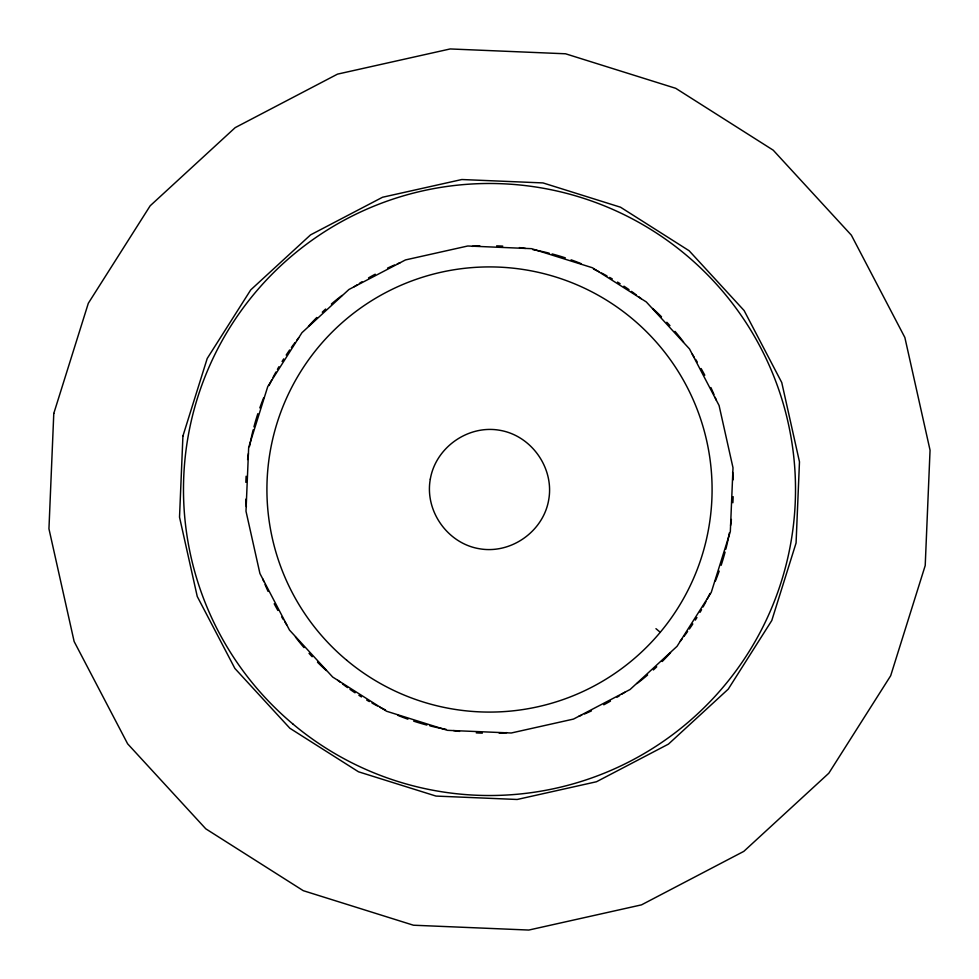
<?xml version="1.0" encoding="UTF-8"?>
<svg xmlns="http://www.w3.org/2000/svg" width="979" height="979" viewBox="0 0 979 979"><rect width="100%" height="100%" fill="white"/><g stroke="black" fill="none" stroke-linecap="round" stroke-linejoin="round"><path stroke-width="1.47" d="M655.954 628.677L660.262 632.275M733.136 496.659A243.747 243.747 0 0 1 732.879 502.765M731.399 519.457A243.747 243.747 0 0 1 730.579 525.454M729.355 532.882A243.747 243.747 0 0 1 725.831 549.17M725.06 552.119A243.747 243.747 0 0 1 721.156 565.299M719.186 571.075A243.747 243.747 0 0 1 715.404 581.036M709.946 593.482A243.747 243.747 0 0 1 707.303 598.915M705.932 601.608A243.747 243.747 0 0 1 703.069 606.968M701.588 609.636A243.747 243.747 0 0 1 700.071 612.279M696.926 617.516A243.747 243.747 0 0 1 695.298 620.111M692.814 623.953A243.747 243.747 0 0 1 689.375 629.007M687.613 631.492A243.747 243.747 0 0 1 684.015 636.387M682.167 638.797A243.747 243.747 0 0 1 680.307 641.184M670.554 652.687A243.747 243.747 0 0 1 662.196 661.51M656.725 666.834A243.747 243.747 0 0 1 653.36 669.954M647.621 674.996A243.747 243.747 0 0 1 636.962 683.575M624.688 692.324A243.747 243.747 0 0 1 622.154 693.989M619.597 695.616A243.747 243.747 0 0 1 617.015 697.232M610.468 701.111A243.747 243.747 0 0 1 603.774 704.794M591.463 710.889A243.747 243.747 0 0 1 584.512 713.972M581.71 715.135A243.747 243.747 0 0 1 578.895 716.261M506.669 732.635A243.747 243.747 0 0 1 499.106 733.051M482.341 733.136A243.747 243.747 0 0 1 476.235 732.879M459.543 731.399A243.747 243.747 0 0 1 453.546 730.579M446.118 729.355A243.747 243.747 0 0 1 429.83 725.831M426.881 725.06A243.747 243.747 0 0 1 413.701 721.156M407.925 719.186A243.747 243.747 0 0 1 397.963 715.404M385.518 709.946A243.747 243.747 0 0 1 380.085 707.303M377.392 705.932A243.747 243.747 0 0 1 372.032 703.069M369.364 701.588A243.747 243.747 0 0 1 366.721 700.071M361.484 696.926A243.747 243.747 0 0 1 358.889 695.298M355.047 692.814A243.747 243.747 0 0 1 349.992 689.375M347.508 687.613A243.747 243.747 0 0 1 342.613 684.015M340.202 682.167A243.747 243.747 0 0 1 337.816 680.307M326.313 670.554A243.747 243.747 0 0 1 317.49 662.196M312.166 656.725A243.747 243.747 0 0 1 309.046 653.36M304.004 647.621A243.747 243.747 0 0 1 295.425 636.962M286.676 624.688A243.747 243.747 0 0 1 285.011 622.154M283.384 619.597A243.747 243.747 0 0 1 281.768 617.015M277.889 610.468A243.747 243.747 0 0 1 274.206 603.774M268.111 591.463A243.747 243.747 0 0 1 265.028 584.512M263.865 581.71A243.747 243.747 0 0 1 262.739 578.895M246.365 506.669A243.747 243.747 0 0 1 245.949 499.106M245.864 482.341A243.747 243.747 0 0 1 246.121 476.235M247.601 459.543A243.747 243.747 0 0 1 248.421 453.546M249.645 446.118A243.747 243.747 0 0 1 253.169 429.83M253.94 426.881A243.747 243.747 0 0 1 257.844 413.701M259.814 407.925A243.747 243.747 0 0 1 263.596 397.963M269.054 385.518A243.747 243.747 0 0 1 271.697 380.085M273.068 377.392A243.747 243.747 0 0 1 275.931 372.032M277.412 369.364A243.747 243.747 0 0 1 278.929 366.721M282.074 361.484A243.747 243.747 0 0 1 283.702 358.889M286.186 355.047A243.747 243.747 0 0 1 289.625 349.992M291.387 347.508A243.747 243.747 0 0 1 294.985 342.613M296.833 340.202A243.747 243.747 0 0 1 298.693 337.816M308.446 326.313A243.747 243.747 0 0 1 316.804 317.49M322.275 312.166A243.747 243.747 0 0 1 325.64 309.046M331.379 304.004A243.747 243.747 0 0 1 342.038 295.425M354.312 286.676A243.747 243.747 0 0 1 356.846 285.011M359.403 283.384A243.747 243.747 0 0 1 361.985 281.768M368.532 277.889A243.747 243.747 0 0 1 375.226 274.206M387.537 268.111A243.747 243.747 0 0 1 394.488 265.028M397.29 263.865A243.747 243.747 0 0 1 400.105 262.739M472.331 246.365A243.747 243.747 0 0 1 479.894 245.949M496.659 245.864A243.747 243.747 0 0 1 502.765 246.121M519.457 247.601A243.747 243.747 0 0 1 525.454 248.421M532.882 249.645A243.747 243.747 0 0 1 549.17 253.169M552.119 253.94A243.747 243.747 0 0 1 565.299 257.844M571.075 259.814A243.747 243.747 0 0 1 581.036 263.596M593.482 269.054A243.747 243.747 0 0 1 598.915 271.697M601.608 273.068A243.747 243.747 0 0 1 606.968 275.931M609.636 277.412A243.747 243.747 0 0 1 612.279 278.929M617.516 282.074A243.747 243.747 0 0 1 620.111 283.702M623.953 286.186A243.747 243.747 0 0 1 629.007 289.625M631.492 291.387A243.747 243.747 0 0 1 636.387 294.985M638.797 296.833A243.747 243.747 0 0 1 641.184 298.693M652.687 308.446A243.747 243.747 0 0 1 661.51 316.804M666.834 322.275A243.747 243.747 0 0 1 669.954 325.64M674.996 331.379A243.747 243.747 0 0 1 683.575 342.038M692.324 354.312A243.747 243.747 0 0 1 693.989 356.846M695.616 359.403A243.747 243.747 0 0 1 697.232 361.985M701.111 368.532A243.747 243.747 0 0 1 704.794 375.226M710.889 387.537A243.747 243.747 0 0 1 713.972 394.488M715.135 397.29A243.747 243.747 0 0 1 716.261 400.105M732.635 472.331A243.747 243.747 0 0 1 733.051 479.894M53.784 413.456L48.95 528.819L74.135 641.502L127.637 743.82L205.786 828.821L303.27 890.682L413.456 925.216L528.819 930.05L641.502 904.865L743.82 851.363L828.821 773.214L890.682 675.73L925.216 565.544L930.05 450.181L904.865 337.498L851.363 235.18L773.214 150.179L675.73 88.318L565.544 53.784L450.181 48.95L337.498 74.135L235.18 127.637L150.179 205.786L88.318 303.27L53.784 413.456M182.926 435.998L179.524 517.169L197.244 596.456L234.887 668.449L289.87 728.254L358.473 771.782L435.998 796.074L517.169 799.476L596.456 781.756L668.449 744.113L728.254 689.13L771.782 620.527L796.074 543.002L799.476 461.831L781.756 382.544L744.113 310.551L689.13 250.746L620.527 207.218L543.002 182.926L461.831 179.524L382.544 197.244L310.551 234.887L250.746 289.87L207.218 358.473L182.926 435.998M248.666 447.464L245.998 511.234L259.924 573.51L289.49 630.072L332.689 677.052L386.57 711.244L447.464 730.334L511.234 733.002L573.51 719.075L630.072 689.51L677.052 646.311L711.244 592.43L730.334 531.536L733.002 467.766L719.075 405.49L689.51 348.928L646.311 301.948L592.43 267.757L531.536 248.666L467.766 245.998L405.49 259.924L348.928 289.49L301.948 332.689L267.757 386.57L248.666 447.464M430.295 479.172C424.568 510.818 447.452 543.369 479.172 548.705C510.818 554.432 543.369 531.548 548.705 499.828C554.432 468.182 531.548 435.631 499.828 430.295C468.182 424.568 435.631 447.452 430.295 479.172M293.21 724.264A306.011 306.011 0 0 0 790.959 542.109A306.011 306.011 0 0 0 384.331 202.127A306.011 306.011 0 0 0 293.21 724.264M346.725 660.262A222.588 222.588 0 0 0 708.772 527.767A222.588 222.588 0 0 0 413.003 280.471A222.588 222.588 0 0 0 346.725 660.262"/></g></svg>
